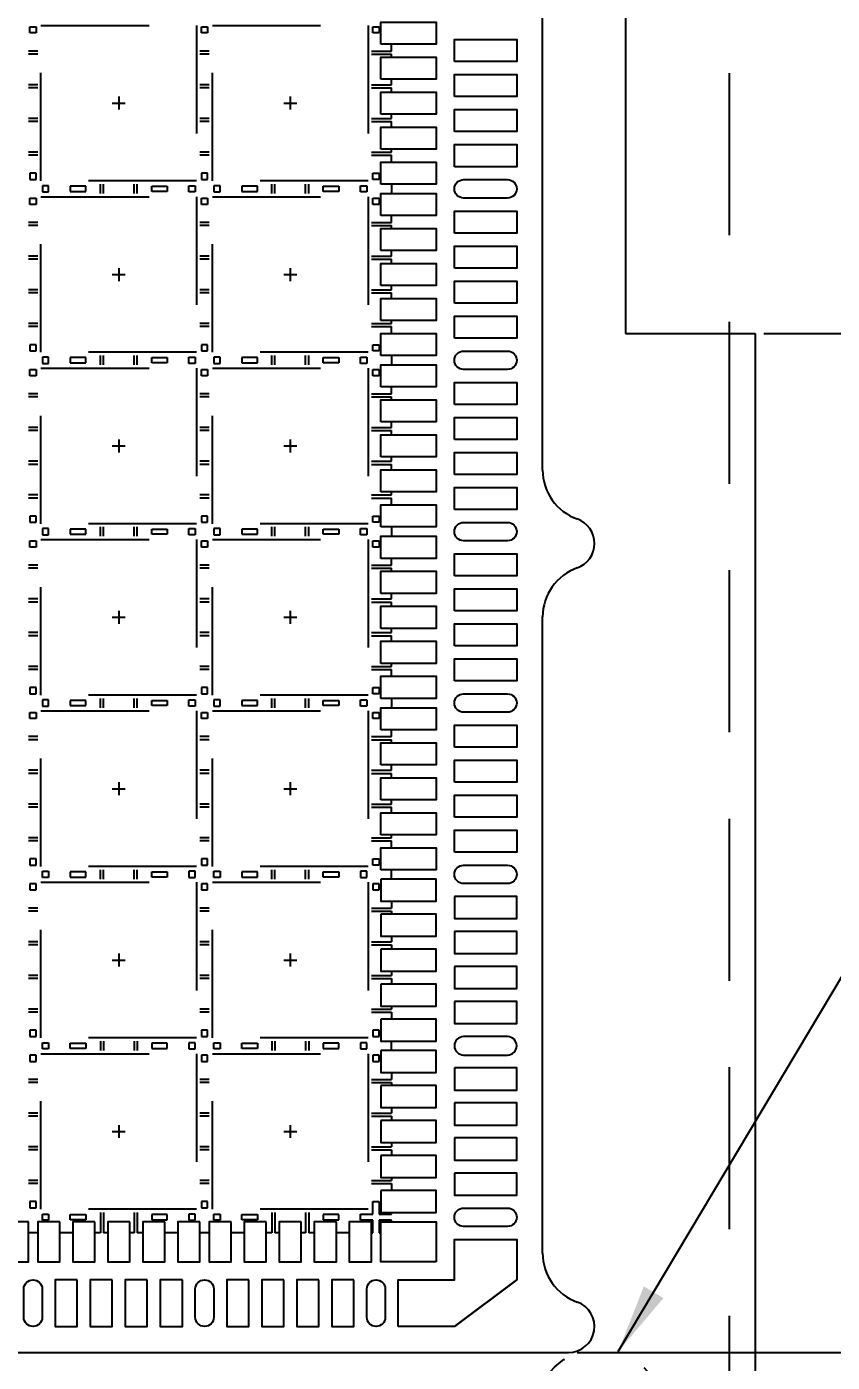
# Model space of a CAD drawing. Header units: millimetres. Extents: x 403.41 to 412.09, y 87.14 to 92.98.
# Drawn here: x 407.903 to 408.834, y 88.295 to 89.84 of the extents above; entities that cross this region are included whole.
import ezdxf

# ---------------------------------------------------------------- set-up
doc = ezdxf.new("R2010")
doc.units = ezdxf.units.MM
doc.header["$LTSCALE"] = 0.5
doc.header["$PDMODE"] = 98
for name, pattern in [('CENTER', [50.8, 31.75, -6.35, 6.35, -6.35]), ('HIDDEN', [0.375, 0.25, -0.125]), ('PHANTOM', [2.5, 1.25, -0.25, 0.25, -0.25, 0.25, -0.25])]:
    doc.linetypes.add(name, pattern=pattern)
for name, color, linetype in [('1D', 4, 'Continuous'), ('BTM', 7, 'HIDDEN'), ('CEN', 2, 'CENTER'), ('DIM', 3, 'Continuous'), ('PKG', 1, 'PHANTOM')]:
    doc.layers.add(name, color=color, linetype=linetype)
doc.styles.add('SIMPLEX', font='simplex.shx', dxfattribs={"bigfont": 'AllInOneBig.shx'})
doc.dimstyles.new('Standard2', dxfattribs={"dimtxt": 0.07, "dimasz": 0.08, "dimexe": 0.01, "dimexo": 0.01, "dimgap": 0.015, "dimtad": 1, "dimdec": 3, "dimlfac": 16.666667, "dimrnd": 0.0001, "dimzin": 1, "dimtxsty": 'SIMPLEX', "dimcen": 0.01, "dimclrd": 256, "dimclre": 256, "dimclrt": 256, "dimazin": 3, "dimtp": 0.03, "dimtm": 0.05, "dimtfac": 0.8, "dimtdec": 3, "dimtmove": 0, "dimatfit": 3, "dimfxl": 0.05, "dimtzin": 4, "dimlwd": -1, "dimlwe": -1})

# ---------------------------------------------------------------- blocks, each defined once
blk = doc.blocks.new('*D24')
at = {"layer": 'Defpoints', "color": 0, "ltscale": 0.1, "transparency": 16777216}
for p in [(406.7204, 90.1484), (408.7452, 89.4854), (409.2231, 89.4854)]:
    blk.add_point(p, dxfattribs=at)
at = {"layer": 'DIM', "ltscale": 0.1, "transparency": 16777216}
blk.add_line((408.7552, 89.4854), (409.2231, 89.4854), dxfattribs=at)
at = {"layer": 'DIM', "ltscale": 0.1, "transparency": 16777216, "insert": (409.3981, 89.4854), "char_height": 0.07, "attachment_point": 5, "rotation": 360, "style": 'SIMPLEX'}
blk.add_mtext('\\A1;11.050', dxfattribs=at)
blk = doc.blocks.new('*D25')
at = {"layer": 'Defpoints', "color": 0, "ltscale": 0.1, "transparency": 16777216}
for p in [(406.7204, 90.1484), (408.6252, 88.0904), (409.2231, 88.0904)]:
    blk.add_point(p, dxfattribs=at)
at = {"layer": 'DIM', "ltscale": 0.1, "transparency": 16777216}
for p, q in [((408.6352, 88.0904), (408.9031, 88.0904)), ((408.9031, 88.0904), (409.0631, 88.0904)), ((409.0631, 88.0904), (409.2231, 88.0904))]:
    blk.add_line(p, q, dxfattribs=at)
at = {"layer": 'DIM', "ltscale": 0.1, "transparency": 16777216, "insert": (409.4114, 88.0904), "char_height": 0.07, "attachment_point": 5, "rotation": 360, "style": 'SIMPLEX'}
blk.add_mtext('\\A1;34.300', dxfattribs=at)
blk = doc.blocks.new('*D26')
at = {"layer": 'Defpoints', "color": 0, "ltscale": 0.1, "transparency": 16777216}
for p in [(406.7204, 90.1484), (408.6252, 88.2284), (409.2231, 88.1846)]:
    blk.add_point(p, dxfattribs=at)
at = {"layer": 'DIM', "ltscale": 0.1, "transparency": 16777216}
for p, q in [((408.6352, 88.2284), (408.9031, 88.2284)), ((408.9031, 88.2284), (409.0631, 88.1846)), ((409.0631, 88.1846), (409.2231, 88.1846))]:
    blk.add_line(p, q, dxfattribs=at)
at = {"layer": 'DIM', "ltscale": 0.1, "transparency": 16777216, "insert": (409.4114, 88.1846), "char_height": 0.07, "attachment_point": 5, "rotation": 360, "style": 'SIMPLEX'}
blk.add_mtext('\\A1;32.000', dxfattribs=at)
blk = doc.blocks.new('*D29')
at = {"layer": 'Defpoints', "color": 0, "ltscale": 0.1, "transparency": 16777216}
for p in [(406.7204, 90.1484), (408.6252, 88.2284), (408.6252, 87.9087)]:
    blk.add_point(p, dxfattribs=at)
at = {"layer": 'DIM', "ltscale": 0.1, "transparency": 16777216}
blk.add_line((408.6252, 88.2184), (408.6252, 87.9087), dxfattribs=at)
at = {"layer": 'DIM', "ltscale": 0.1, "transparency": 16777216, "insert": (408.6252, 87.7271), "char_height": 0.07, "attachment_point": 5, "rotation": 90, "style": 'SIMPLEX'}
blk.add_mtext('\\A1;31.747', dxfattribs=at)
blk = doc.blocks.new('*D6')
at = {"layer": 'Defpoints', "color": 0, "transparency": 16777216}
for p in [(408.5294, 91.9904), (408.5294, 88.3064), (409.9039, 88.3064)]:
    blk.add_point(p, dxfattribs=at)
at = {"layer": 'DIM', "transparency": 16777216}
for p, q in [((408.5394, 91.9904), (409.9139, 91.9904)), ((409.9039, 91.9104), (409.9039, 90.735)), ((409.9039, 88.3864), (409.9039, 89.5617)), ((408.5394, 88.3064), (409.9139, 88.3064))]:
    blk.add_line(p, q, dxfattribs=at)
for points in [[(409.8906, 91.9104), (409.9172, 91.9104), (409.9039, 91.9904)], [(409.8906, 88.3864), (409.9172, 88.3864), (409.9039, 88.3064)]]:
    blk.add_solid(points, dxfattribs=at)
at = {"layer": 'DIM', "transparency": 16777216, "insert": (409.9039, 90.1484), "char_height": 0.07, "attachment_point": 5, "rotation": 90, "style": 'SIMPLEX'}
blk.add_mtext('\\A1;59.3X61.4(MOLD PKG)', dxfattribs=at)
blk = doc.blocks.new('*D210')
at = {"layer": 'Defpoints', "color": 0, "ltscale": 0.05, "transparency": 16777216}
for p in [(408.7152, 92.0864), (408.7152, 88.2464), (410.1392, 88.2464)]:
    blk.add_point(p, dxfattribs=at)
at = {"layer": 'DIM', "ltscale": 0.05, "transparency": 16777216}
for p, q in [((408.7252, 92.0864), (410.1492, 92.0864)), ((410.1392, 92.0064), (410.1392, 90.913)), ((410.1392, 88.3264), (410.1392, 89.4197)), ((408.7252, 88.2464), (410.1492, 88.2464))]:
    blk.add_line(p, q, dxfattribs=at)
for points in [[(410.1259, 92.0064), (410.1526, 92.0064), (410.1392, 92.0864)], [(410.1259, 88.3264), (410.1526, 88.3264), (410.1392, 88.2464)]]:
    blk.add_solid(points, dxfattribs=at)
at = {"layer": 'DIM', "ltscale": 0.05, "transparency": 16777216, "insert": (410.1392, 90.1664), "char_height": 0.07, "attachment_point": 5, "rotation": 90, "style": 'SIMPLEX'}
blk.add_mtext('\\A1;64.000%%P0.500(TAPE WIDTH)', dxfattribs=at)
blk = doc.blocks.new('*U218')
at = {"layer": 'CEN', "ltscale": 0.2}
for p, q in [((-0.0075, 0), (0.0075, 0)), ((0, 0.0075), (0, -0.0075))]:
    blk.add_line(p, q, dxfattribs=at)
at = {"layer": 'PKG', "color": 1, "ltscale": 0.2}
blk.add_lwpolyline([(-0.09, -0.09), (-0.09, 0.09), (0.09, 0.09), (0.09, -0.09)], close=True, dxfattribs=at)
blk = doc.blocks.new('*U219')
at = {"color": 0, "linetype": 'ByBlock', "lineweight": -2, "transparency": 16777216}
for p in [(2.7762, 1.1898), (2.9745, 1.1898), (2.7762, 0.9915), (2.9745, 0.9915), (2.7762, 0.7932), (2.9745, 0.7932), (2.7762, 0.5949), (2.9745, 0.5949), (2.7762, 0.3966), (2.9745, 0.3966), (2.7762, 0.1983), (2.9745, 0.1983), (2.7762, 0), (2.9745, 0)]:
    blk.add_blockref('*U218', p, dxfattribs=at)

msp = doc.modelspace()

# ---------------------------------------------------------------- linework, layer by layer
at = {"color": 2, "linetype": 'HIDDEN', "ltscale": 1.5}
msp.add_line((408.715203, 92.086367), (408.715203, 88.246367), dxfattribs=at)
at = {"color": 0}
for p, q in [((408.595203, 89.965367), (408.595203, 89.485367)), ((408.595203, 89.485367), (408.745203, 89.485367))]:
    msp.add_line(p, q, dxfattribs=at)
for q in [(408.745203, 89.095367), (408.745203, 88.159649)]:
    msp.add_line((408.745203, 89.485367), q)
at = {"ltscale": 0.02}
for p, q in [((408.312183, 88.477716), (408.312183, 88.468217)), ((408.397383, 88.336367), (408.469383, 88.390367))]:
    msp.add_line(p, q, dxfattribs=at)
for points in [[(408.312183, 89.820017), (408.312183, 89.845517), (408.376383, 89.845517), (408.376383, 89.820017)], [(408.397383, 89.799767), (408.397383, 89.825267), (408.469383, 89.825267), (408.469383, 89.799767)], [(408.312183, 89.779517), (408.312183, 89.805017), (408.376383, 89.805017), (408.376383, 89.779517)], [(408.397383, 89.759267), (408.397383, 89.784767), (408.469383, 89.784767), (408.469383, 89.759267)], [(408.312183, 89.739017), (408.312183, 89.764517), (408.376383, 89.764517), (408.376383, 89.739017)], [(408.397383, 89.718767), (408.397383, 89.744267), (408.469383, 89.744267), (408.469383, 89.718767)], [(408.312183, 89.698517), (408.312183, 89.724017), (408.376383, 89.724017), (408.376383, 89.698517)], [(408.397383, 89.678267), (408.397383, 89.703767), (408.469383, 89.703767), (408.469383, 89.678267)], [(408.312183, 89.658017), (408.312183, 89.683517), (408.376383, 89.683517), (408.376383, 89.658017)], [(408.312183, 89.621717), (408.312183, 89.647217), (408.376383, 89.647217), (408.376383, 89.621717)], [(408.397383, 89.601467), (408.397383, 89.626967), (408.469383, 89.626967), (408.469383, 89.601467)], [(408.312183, 89.581217), (408.312183, 89.606717), (408.376383, 89.606717), (408.376383, 89.581217)], [(408.397383, 89.560967), (408.397383, 89.586467), (408.469383, 89.586467), (408.469383, 89.560967)], [(408.312183, 89.540717), (408.312183, 89.566217), (408.376383, 89.566217), (408.376383, 89.540717)], [(408.397383, 89.520467), (408.397383, 89.545967), (408.469383, 89.545967), (408.469383, 89.520467)], [(408.312183, 89.500217), (408.312183, 89.525717), (408.376383, 89.525717), (408.376383, 89.500217)], [(408.397383, 89.479967), (408.397383, 89.505467), (408.469383, 89.505467), (408.469383, 89.479967)], [(408.312183, 89.459717), (408.312183, 89.485217), (408.376383, 89.485217), (408.376383, 89.459717)], [(408.312183, 89.423417), (408.312183, 89.448917), (408.376383, 89.448917), (408.376383, 89.423417)], [(408.397383, 89.403167), (408.397383, 89.428667), (408.469383, 89.428667), (408.469383, 89.403167)], [(408.312183, 89.382917), (408.312183, 89.408417), (408.376383, 89.408417), (408.376383, 89.382917)], [(408.397383, 89.362667), (408.397383, 89.388167), (408.469383, 89.388167), (408.469383, 89.362667)], [(408.312183, 89.342417), (408.312183, 89.367917), (408.376383, 89.367917), (408.376383, 89.342417)], [(408.397383, 89.322167), (408.397383, 89.347667), (408.469383, 89.347667), (408.469383, 89.322167)], [(408.312183, 89.301917), (408.312183, 89.327417), (408.376383, 89.327417), (408.376383, 89.301917)], [(408.397383, 89.281667), (408.397383, 89.307167), (408.469383, 89.307167), (408.469383, 89.281667)], [(408.312183, 89.261417), (408.312183, 89.286917), (408.376383, 89.286917), (408.376383, 89.261417)], [(408.312183, 89.225117), (408.312183, 89.250617), (408.376383, 89.250617), (408.376383, 89.225117)], [(408.397383, 89.204867), (408.397383, 89.230367), (408.469383, 89.230367), (408.469383, 89.204867)], [(408.312183, 89.184617), (408.312183, 89.210117), (408.376383, 89.210117), (408.376383, 89.184617)], [(408.397383, 89.164367), (408.397383, 89.189867), (408.469383, 89.189867), (408.469383, 89.164367)], [(408.312183, 89.144117), (408.312183, 89.169617), (408.376383, 89.169617), (408.376383, 89.144117)], [(408.397383, 89.123867), (408.397383, 89.149367), (408.469383, 89.149367), (408.469383, 89.123867)], [(408.312183, 89.103617), (408.312183, 89.129117), (408.376383, 89.129117), (408.376383, 89.103617)], [(408.397383, 89.083367), (408.397383, 89.108867), (408.469383, 89.108867), (408.469383, 89.083367)], [(408.312183, 89.063117), (408.312183, 89.088617), (408.376383, 89.088617), (408.376383, 89.063117)], [(408.312183, 89.026817), (408.312183, 89.052317), (408.376383, 89.052317), (408.376383, 89.026817)], [(408.397383, 89.006567), (408.397383, 89.032067), (408.469383, 89.032067), (408.469383, 89.006567)], [(408.312183, 88.986317), (408.312183, 89.011817), (408.376383, 89.011817), (408.376383, 88.986317)], [(408.397383, 88.966067), (408.397383, 88.991567), (408.469383, 88.991567), (408.469383, 88.966067)], [(408.312183, 88.945817), (408.312183, 88.971317), (408.376383, 88.971317), (408.376383, 88.945817)], [(408.397383, 88.925567), (408.397383, 88.951067), (408.469383, 88.951067), (408.469383, 88.925567)], [(408.312183, 88.905317), (408.312183, 88.930817), (408.376383, 88.930817), (408.376383, 88.905317)], [(408.397383, 88.885067), (408.397383, 88.910567), (408.469383, 88.910567), (408.469383, 88.885067)], [(408.312183, 88.864817), (408.312183, 88.890317), (408.376383, 88.890317), (408.376383, 88.864817)], [(408.312183, 88.854017), (408.312183, 88.828517), (408.376383, 88.828517), (408.376383, 88.854017)], [(408.397383, 88.833767), (408.397383, 88.808267), (408.469383, 88.808267), (408.469383, 88.833767)], [(408.312183, 88.813517), (408.312183, 88.788017), (408.376383, 88.788017), (408.376383, 88.813517)], [(408.397383, 88.793267), (408.397383, 88.767767), (408.469383, 88.767767), (408.469383, 88.793267)], [(408.312183, 88.773017), (408.312183, 88.747517), (408.376383, 88.747517), (408.376383, 88.773017)], [(408.397383, 88.752767), (408.397383, 88.727267), (408.469383, 88.727267), (408.469383, 88.752767)], [(408.312183, 88.732517), (408.312183, 88.707017), (408.376383, 88.707017), (408.376383, 88.732517)], [(408.397383, 88.712267), (408.397383, 88.686767), (408.469383, 88.686767), (408.469383, 88.712267)], [(408.312183, 88.692017), (408.312183, 88.666517), (408.376383, 88.666517), (408.376383, 88.692017)], [(408.312183, 88.655717), (408.312183, 88.630217), (408.376383, 88.630217), (408.376383, 88.655717)], [(408.397383, 88.635467), (408.397383, 88.609967), (408.469383, 88.609967), (408.469383, 88.635467)], [(408.312183, 88.615217), (408.312183, 88.589717), (408.376383, 88.589717), (408.376383, 88.615217)], [(408.397383, 88.594967), (408.397383, 88.569467), (408.469383, 88.569467), (408.469383, 88.594967)], [(408.312183, 88.574717), (408.312183, 88.549217), (408.376383, 88.549217), (408.376383, 88.574717)], [(408.397383, 88.554467), (408.397383, 88.528967), (408.469383, 88.528967), (408.469383, 88.554467)], [(408.312183, 88.534217), (408.312183, 88.508717), (408.376383, 88.508717), (408.376383, 88.534217)], [(408.397383, 88.513967), (408.397383, 88.488467), (408.469383, 88.488467), (408.469383, 88.513967)], [(408.312183, 88.493717), (408.312183, 88.468217), (408.376383, 88.468217), (408.376383, 88.493717)], [(407.904783, 88.457417), (407.879283, 88.457417), (407.879283, 88.411367), (407.904783, 88.411367)], [(407.941083, 88.457417), (407.915583, 88.457417), (407.915583, 88.411367), (407.941083, 88.411367)], [(407.981583, 88.457417), (407.956083, 88.457417), (407.956083, 88.411367), (407.981583, 88.411367)], [(408.022083, 88.457417), (407.996583, 88.457417), (407.996583, 88.411367), (408.022083, 88.411367)], [(408.062583, 88.457417), (408.037083, 88.457417), (408.037083, 88.411367), (408.062583, 88.411367)], [(408.103083, 88.457417), (408.077583, 88.457417), (408.077583, 88.411367), (408.103083, 88.411367)], [(408.139383, 88.457417), (408.113883, 88.457417), (408.113883, 88.411367), (408.139383, 88.411367)], [(408.179883, 88.457417), (408.154383, 88.457417), (408.154383, 88.411367), (408.179883, 88.411367)], [(408.220383, 88.457417), (408.194883, 88.457417), (408.194883, 88.411367), (408.220383, 88.411367)], [(408.260883, 88.457417), (408.235383, 88.457417), (408.235383, 88.411367), (408.260883, 88.411367)], [(408.301383, 88.457417), (408.275883, 88.457417), (408.275883, 88.411367), (408.301383, 88.411367)], [(408.376383, 88.411367), (408.312183, 88.411367), (408.312183, 88.457417), (408.376383, 88.457417)], [(408.332433, 88.336367), (408.332433, 88.390367), (408.397383, 88.390367), (408.397383, 88.437167), (408.469383, 88.437167), (408.469383, 88.390367), (408.397383, 88.336367)], [(407.961333, 88.390367), (407.935833, 88.390367), (407.935833, 88.336367), (407.961333, 88.336367)], [(408.001833, 88.390367), (407.976333, 88.390367), (407.976333, 88.336367), (408.001833, 88.336367)], [(408.042333, 88.390367), (408.016833, 88.390367), (408.016833, 88.336367), (408.042333, 88.336367)], [(408.082833, 88.390367), (408.057333, 88.390367), (408.057333, 88.336367), (408.082833, 88.336367)], [(408.159633, 88.390367), (408.134133, 88.390367), (408.134133, 88.336367), (408.159633, 88.336367)], [(408.200133, 88.390367), (408.174633, 88.390367), (408.174633, 88.336367), (408.200133, 88.336367)], [(408.240633, 88.390367), (408.215133, 88.390367), (408.215133, 88.336367), (408.240633, 88.336367)], [(408.281133, 88.390367), (408.255633, 88.390367), (408.255633, 88.336367), (408.281133, 88.336367)]]:
    msp.add_lwpolyline(points, close=True, dxfattribs=at)
for points in [[(408.458733, 89.641967), (408.408033, 89.641967, -0.41421356), (408.397383, 89.652617), (408.397383, 89.652617, -0.41421356), (408.408033, 89.663267), (408.458733, 89.663267, -0.41421356), (408.469383, 89.652617), (408.469383, 89.652617, -0.41421356)], [(408.458733, 89.443667), (408.408033, 89.443667, -0.41421356), (408.397383, 89.454317), (408.397383, 89.454317, -0.41421356), (408.408033, 89.464967), (408.458733, 89.464967, -0.41421356), (408.469383, 89.454317), (408.469383, 89.454317, -0.41421356)], [(408.458733, 89.245367), (408.408033, 89.245367, -0.41421356), (408.397383, 89.256017), (408.397383, 89.256017, -0.41421356), (408.408033, 89.266667), (408.458733, 89.266667, -0.41421356), (408.469383, 89.256017), (408.469383, 89.256017, -0.41421356)], [(408.458733, 89.047067), (408.408033, 89.047067, -0.41421356), (408.397383, 89.057717), (408.397383, 89.057717, -0.41421356), (408.408033, 89.068367), (408.458733, 89.068367, -0.41421356), (408.469383, 89.057717), (408.469383, 89.057717, -0.41421356)], [(408.458733, 88.848767), (408.408033, 88.848767, -0.41421356), (408.397383, 88.859417), (408.397383, 88.859417, -0.41421356), (408.408033, 88.870067), (408.458733, 88.870067, -0.41421356), (408.469383, 88.859417), (408.469383, 88.859417, -0.41421356)], [(408.458733, 88.671767), (408.408033, 88.671767, 0.41421356), (408.397383, 88.661117), (408.397383, 88.661117, 0.41421356), (408.408033, 88.650467), (408.458733, 88.650467, 0.41421356), (408.469383, 88.661117), (408.469383, 88.661117, 0.41421356)], [(408.458733, 88.452167), (408.408033, 88.452167, -0.41421356), (408.397383, 88.462817), (408.397383, 88.462817, -0.41421356), (408.408033, 88.473467), (408.458733, 88.473467, -0.41421356), (408.469383, 88.462817), (408.469383, 88.462817, -0.41421356)], [(407.910183, 88.390367), (407.910183, 88.390367, -0.41421356), (407.920833, 88.379717), (407.920833, 88.347017, -0.41421356), (407.910183, 88.336367), (407.910183, 88.336367, -0.41421356), (407.899533, 88.347017), (407.899533, 88.379717, -0.41421356)], [(408.108483, 88.390367), (408.108483, 88.390367, -0.41421356), (408.119133, 88.379717), (408.119133, 88.347017, -0.41421356), (408.108483, 88.336367), (408.108483, 88.336367, -0.41421356), (408.097833, 88.347017), (408.097833, 88.379717, -0.41421356)], [(408.306783, 88.390367), (408.306783, 88.390367, -0.41421356), (408.317433, 88.379717), (408.317433, 88.347017, -0.41421356), (408.306783, 88.336367), (408.306783, 88.336367, -0.41421356), (408.296133, 88.347017), (408.296133, 88.379717, -0.41421356)]]:
    msp.add_lwpolyline(points, format="xyb", close=True, dxfattribs=at)
at = {"layer": '1D', "color": 4}
for p, q in [((408.499383, 89.32722), (408.499383, 90.063514)), ((408.499383, 88.42122), (408.499383, 89.157514)), ((404.911383, 88.306367), (408.529383, 88.306367))]:
    msp.add_line(p, q, dxfattribs=at)
at = {"layer": '1D', "linetype": 'HIDDEN', "ltscale": 0.3}
msp.add_circle((408.564641, 88.238007), 0.072704, dxfattribs=at)
at = {"layer": '1D', "color": 4}
for centre, radius, start, end in [((408.559383, 89.32722), 0.06, 180, 250.528779), ((408.529383, 89.242367), 0.03, 289.471221, 70.528779), ((408.559383, 89.157514), 0.06, 109.471221, 180), ((408.559383, 88.42122), 0.06, 180, 250.528779), ((408.529383, 88.336367), 0.03, 270, 70.528779)]:
    msp.add_arc(centre, radius, start, end, dxfattribs=at)
at = {"layer": 'BTM', "ltscale": 0.02}
for p, q in [((407.915583, 89.812067), (407.904783, 89.812067)), ((407.915583, 89.808467), (407.904783, 89.808467)), ((408.113883, 89.812067), (408.103083, 89.812067)), ((408.113883, 89.808467), (408.103083, 89.808467)), ((408.301383, 89.812067), (408.324783, 89.812067)), ((408.301383, 89.808467), (408.324783, 89.808467)), ((408.324783, 89.812067), (408.324783, 89.820017)), ((408.324783, 89.805017), (408.324783, 89.808467)), ((408.324783, 89.773067), (408.324783, 89.779517)), ((407.915583, 89.773067), (407.904783, 89.773067)), ((407.915583, 89.769467), (407.904783, 89.769467)), ((408.113883, 89.773067), (408.103083, 89.773067)), ((408.113883, 89.769467), (408.103083, 89.769467)), ((408.301383, 89.773067), (408.324783, 89.773067)), ((408.301383, 89.769467), (408.324783, 89.769467)), ((408.324783, 89.764517), (408.324783, 89.769467)), ((407.915583, 89.734067), (407.904783, 89.734067)), ((408.113883, 89.734067), (408.103083, 89.734067)), ((408.301383, 89.734067), (408.324783, 89.734067)), ((408.324783, 89.734067), (408.324783, 89.739017)), ((407.915583, 89.730467), (407.904783, 89.730467)), ((408.113883, 89.730467), (408.103083, 89.730467)), ((408.301383, 89.730467), (408.324783, 89.730467)), ((408.324783, 89.724017), (408.324783, 89.730467)), ((407.915583, 89.695067), (407.904783, 89.695067)), ((407.915583, 89.691467), (407.904783, 89.691467)), ((408.113883, 89.695067), (408.103083, 89.695067)), ((408.113883, 89.691467), (408.103083, 89.691467)), ((408.301383, 89.695067), (408.324783, 89.695067)), ((408.301383, 89.691467), (408.324783, 89.691467)), ((408.324783, 89.695067), (408.324783, 89.698517)), ((408.324783, 89.683517), (408.324783, 89.691467)), ((407.988033, 89.647217), (407.988033, 89.658017)), ((407.991633, 89.647217), (407.991633, 89.658017)), ((408.027033, 89.647217), (408.027033, 89.658017)), ((408.030633, 89.647217), (408.030633, 89.658017)), ((408.186333, 89.647217), (408.186333, 89.658017)), ((408.189933, 89.647217), (408.189933, 89.658017)), ((408.225333, 89.647217), (408.225333, 89.658017)), ((408.228933, 89.647217), (408.228933, 89.658017)), ((408.324783, 89.658017), (408.324783, 89.647217)), ((407.915583, 89.613767), (407.904783, 89.613767)), ((407.915583, 89.610167), (407.904783, 89.610167)), ((408.113883, 89.613767), (408.103083, 89.613767)), ((408.113883, 89.610167), (408.103083, 89.610167)), ((408.301383, 89.613767), (408.324783, 89.613767)), ((408.301383, 89.610167), (408.324783, 89.610167)), ((408.324783, 89.613767), (408.324783, 89.621717)), ((408.324783, 89.606717), (408.324783, 89.610167)), ((408.324783, 89.574767), (408.324783, 89.581217)), ((407.915583, 89.574767), (407.904783, 89.574767)), ((407.915583, 89.571167), (407.904783, 89.571167)), ((408.113883, 89.574767), (408.103083, 89.574767)), ((408.113883, 89.571167), (408.103083, 89.571167)), ((408.301383, 89.574767), (408.324783, 89.574767)), ((408.301383, 89.571167), (408.324783, 89.571167)), ((408.324783, 89.566217), (408.324783, 89.571167)), ((407.915583, 89.535767), (407.904783, 89.535767)), ((407.915583, 89.532167), (407.904783, 89.532167)), ((408.113883, 89.535767), (408.103083, 89.535767)), ((408.113883, 89.532167), (408.103083, 89.532167)), ((408.301383, 89.535767), (408.324783, 89.535767)), ((408.301383, 89.532167), (408.324783, 89.532167)), ((408.324783, 89.535767), (408.324783, 89.540717)), ((408.324783, 89.525717), (408.324783, 89.532167)), ((408.324783, 89.496767), (408.324783, 89.500217)), ((407.915583, 89.496767), (407.904783, 89.496767)), ((407.915583, 89.493167), (407.904783, 89.493167)), ((408.113883, 89.496767), (408.103083, 89.496767)), ((408.113883, 89.493167), (408.103083, 89.493167)), ((408.301383, 89.496767), (408.324783, 89.496767)), ((408.301383, 89.493167), (408.324783, 89.493167)), ((408.324783, 89.485217), (408.324783, 89.493167)), ((407.988033, 89.448917), (407.988033, 89.459717)), ((407.991633, 89.448917), (407.991633, 89.459717)), ((408.027033, 89.448917), (408.027033, 89.459717)), ((408.030633, 89.448917), (408.030633, 89.459717)), ((408.186333, 89.448917), (408.186333, 89.459717)), ((408.189933, 89.448917), (408.189933, 89.459717)), ((408.225333, 89.448917), (408.225333, 89.459717)), ((408.228933, 89.448917), (408.228933, 89.459717)), ((408.324783, 89.459717), (408.324783, 89.448917)), ((408.324783, 89.415467), (408.324783, 89.423417)), ((407.915583, 89.415467), (407.904783, 89.415467)), ((407.915583, 89.411867), (407.904783, 89.411867)), ((408.113883, 89.415467), (408.103083, 89.415467)), ((408.113883, 89.411867), (408.103083, 89.411867)), ((408.301383, 89.415467), (408.324783, 89.415467)), ((408.301383, 89.411867), (408.324783, 89.411867)), ((408.324783, 89.408417), (408.324783, 89.411867)), ((407.915583, 89.376467), (407.904783, 89.376467)), ((408.113883, 89.376467), (408.103083, 89.376467)), ((408.301383, 89.376467), (408.324783, 89.376467)), ((408.324783, 89.376467), (408.324783, 89.382917)), ((407.915583, 89.372867), (407.904783, 89.372867)), ((408.113883, 89.372867), (408.103083, 89.372867)), ((408.301383, 89.372867), (408.324783, 89.372867)), ((408.324783, 89.367917), (408.324783, 89.372867)), ((407.915583, 89.337467), (407.904783, 89.337467)), ((407.915583, 89.333867), (407.904783, 89.333867)), ((408.113883, 89.337467), (408.103083, 89.337467)), ((408.113883, 89.333867), (408.103083, 89.333867)), ((408.301383, 89.337467), (408.324783, 89.337467)), ((408.301383, 89.333867), (408.324783, 89.333867)), ((408.324783, 89.337467), (408.324783, 89.342417)), ((408.324783, 89.327417), (408.324783, 89.333867)), ((407.915583, 89.298467), (407.904783, 89.298467)), ((408.113883, 89.298467), (408.103083, 89.298467)), ((408.301383, 89.298467), (408.324783, 89.298467)), ((408.324783, 89.298467), (408.324783, 89.301917)), ((407.915583, 89.294867), (407.904783, 89.294867)), ((408.113883, 89.294867), (408.103083, 89.294867)), ((408.301383, 89.294867), (408.324783, 89.294867)), ((408.324783, 89.286917), (408.324783, 89.294867)), ((407.988033, 89.250617), (407.988033, 89.261417)), ((407.991633, 89.250617), (407.991633, 89.261417)), ((408.027033, 89.250617), (408.027033, 89.261417)), ((408.030633, 89.250617), (408.030633, 89.261417)), ((408.186333, 89.250617), (408.186333, 89.261417)), ((408.189933, 89.250617), (408.189933, 89.261417)), ((408.225333, 89.250617), (408.225333, 89.261417)), ((408.228933, 89.250617), (408.228933, 89.261417)), ((408.324783, 89.261417), (408.324783, 89.250617)), ((408.324783, 89.217167), (408.324783, 89.225117)), ((407.915583, 89.217167), (407.904783, 89.217167)), ((407.915583, 89.213567), (407.904783, 89.213567)), ((408.113883, 89.217167), (408.103083, 89.217167)), ((408.113883, 89.213567), (408.103083, 89.213567)), ((408.301383, 89.217167), (408.324783, 89.217167)), ((408.301383, 89.213567), (408.324783, 89.213567)), ((408.324783, 89.210117), (408.324783, 89.213567)), ((407.915583, 89.178167), (407.904783, 89.178167)), ((408.113883, 89.178167), (408.103083, 89.178167)), ((408.301383, 89.178167), (408.324783, 89.178167)), ((408.324783, 89.178167), (408.324783, 89.184617)), ((407.915583, 89.174567), (407.904783, 89.174567)), ((408.113883, 89.174567), (408.103083, 89.174567)), ((408.301383, 89.174567), (408.324783, 89.174567)), ((408.324783, 89.169617), (408.324783, 89.174567)), ((408.324783, 89.139167), (408.324783, 89.144117)), ((407.915583, 89.139167), (407.904783, 89.139167)), ((407.915583, 89.135567), (407.904783, 89.135567)), ((408.113883, 89.139167), (408.103083, 89.139167)), ((408.113883, 89.135567), (408.103083, 89.135567)), ((408.301383, 89.139167), (408.324783, 89.139167)), ((408.301383, 89.135567), (408.324783, 89.135567)), ((408.324783, 89.129117), (408.324783, 89.135567)), ((407.915583, 89.100167), (407.904783, 89.100167)), ((408.113883, 89.100167), (408.103083, 89.100167)), ((408.301383, 89.100167), (408.324783, 89.100167)), ((408.324783, 89.100167), (408.324783, 89.103617)), ((407.915583, 89.096567), (407.904783, 89.096567)), ((408.113883, 89.096567), (408.103083, 89.096567)), ((408.301383, 89.096567), (408.324783, 89.096567)), ((408.324783, 89.088617), (408.324783, 89.096567)), ((407.988033, 89.052317), (407.988033, 89.063117)), ((407.991633, 89.052317), (407.991633, 89.063117)), ((408.027033, 89.052317), (408.027033, 89.063117)), ((408.030633, 89.052317), (408.030633, 89.063117)), ((408.186333, 89.052317), (408.186333, 89.063117)), ((408.189933, 89.052317), (408.189933, 89.063117)), ((408.225333, 89.052317), (408.225333, 89.063117)), ((408.228933, 89.052317), (408.228933, 89.063117)), ((408.324783, 89.063117), (408.324783, 89.052317)), ((408.324783, 89.018867), (408.324783, 89.026817)), ((407.915583, 89.018867), (407.904783, 89.018867)), ((407.915583, 89.015267), (407.904783, 89.015267)), ((408.113883, 89.018867), (408.103083, 89.018867)), ((408.113883, 89.015267), (408.103083, 89.015267)), ((408.301383, 89.018867), (408.324783, 89.018867)), ((408.301383, 89.015267), (408.324783, 89.015267)), ((408.324783, 89.011817), (408.324783, 89.015267)), ((407.915583, 88.979867), (407.904783, 88.979867)), ((407.915583, 88.976267), (407.904783, 88.976267)), ((408.113883, 88.979867), (408.103083, 88.979867)), ((408.113883, 88.976267), (408.103083, 88.976267)), ((408.301383, 88.979867), (408.324783, 88.979867)), ((408.301383, 88.976267), (408.324783, 88.976267)), ((408.324783, 88.979867), (408.324783, 88.986317)), ((408.324783, 88.971317), (408.324783, 88.976267)), ((408.324783, 88.940867), (408.324783, 88.945817)), ((407.915583, 88.940867), (407.904783, 88.940867)), ((407.915583, 88.937267), (407.904783, 88.937267)), ((408.113883, 88.940867), (408.103083, 88.940867)), ((408.113883, 88.937267), (408.103083, 88.937267)), ((408.301383, 88.940867), (408.324783, 88.940867)), ((408.301383, 88.937267), (408.324783, 88.937267)), ((408.324783, 88.930817), (408.324783, 88.937267)), ((407.915583, 88.901867), (407.904783, 88.901867)), ((407.915583, 88.898267), (407.904783, 88.898267)), ((408.113883, 88.901867), (408.103083, 88.901867)), ((408.113883, 88.898267), (408.103083, 88.898267)), ((408.301383, 88.901867), (408.324783, 88.901867)), ((408.301383, 88.898267), (408.324783, 88.898267)), ((408.324783, 88.901867), (408.324783, 88.905317)), ((408.324783, 88.890317), (408.324783, 88.898267)), ((407.988033, 88.854017), (407.988033, 88.864817)), ((407.991633, 88.854017), (407.991633, 88.864817)), ((408.027033, 88.854017), (408.027033, 88.864817)), ((408.030633, 88.854017), (408.030633, 88.864817)), ((408.186333, 88.854017), (408.186333, 88.864817)), ((408.189933, 88.854017), (408.189933, 88.864817)), ((408.225333, 88.854017), (408.225333, 88.864817)), ((408.228933, 88.854017), (408.228933, 88.864817)), ((408.324783, 88.854017), (408.324783, 88.864817)), ((407.915583, 88.820567), (407.904783, 88.820567)), ((408.113883, 88.820567), (408.103083, 88.820567)), ((408.301383, 88.820567), (408.324783, 88.820567)), ((408.324783, 88.828517), (408.324783, 88.820567)), ((407.915583, 88.816967), (407.904783, 88.816967)), ((408.113883, 88.816967), (408.103083, 88.816967)), ((408.301383, 88.816967), (408.324783, 88.816967)), ((408.324783, 88.816967), (408.324783, 88.813517)), ((407.915583, 88.781567), (407.904783, 88.781567)), ((407.915583, 88.777967), (407.904783, 88.777967)), ((408.113883, 88.781567), (408.103083, 88.781567)), ((408.113883, 88.777967), (408.103083, 88.777967)), ((408.301383, 88.781567), (408.324783, 88.781567)), ((408.301383, 88.777967), (408.324783, 88.777967)), ((408.324783, 88.788017), (408.324783, 88.781567)), ((408.324783, 88.777967), (408.324783, 88.773017)), ((407.915583, 88.742567), (407.904783, 88.742567)), ((408.113883, 88.742567), (408.103083, 88.742567)), ((408.301383, 88.742567), (408.324783, 88.742567)), ((408.324783, 88.747517), (408.324783, 88.742567)), ((407.915583, 88.738967), (407.904783, 88.738967)), ((408.113883, 88.738967), (408.103083, 88.738967)), ((408.301383, 88.738967), (408.324783, 88.738967)), ((408.324783, 88.738967), (408.324783, 88.732517)), ((407.915583, 88.703567), (407.904783, 88.703567)), ((407.915583, 88.699967), (407.904783, 88.699967)), ((408.113883, 88.703567), (408.103083, 88.703567)), ((408.113883, 88.699967), (408.103083, 88.699967)), ((408.301383, 88.703567), (408.324783, 88.703567)), ((408.301383, 88.699967), (408.324783, 88.699967)), ((408.324783, 88.707017), (408.324783, 88.703567)), ((408.324783, 88.699967), (408.324783, 88.692017)), ((407.988033, 88.666517), (407.988033, 88.655717)), ((407.991633, 88.666517), (407.991633, 88.655717)), ((408.027033, 88.666517), (408.027033, 88.655717)), ((408.030633, 88.666517), (408.030633, 88.655717)), ((408.186333, 88.666517), (408.186333, 88.655717)), ((408.189933, 88.666517), (408.189933, 88.655717)), ((408.225333, 88.666517), (408.225333, 88.655717)), ((408.228933, 88.666517), (408.228933, 88.655717)), ((408.324783, 88.655717), (408.324783, 88.666517)), ((407.915583, 88.622267), (407.904783, 88.622267)), ((407.915583, 88.618667), (407.904783, 88.618667)), ((408.113883, 88.622267), (408.103083, 88.622267)), ((408.113883, 88.618667), (408.103083, 88.618667)), ((408.301383, 88.622267), (408.324783, 88.622267)), ((408.301383, 88.618667), (408.324783, 88.618667)), ((408.324783, 88.630217), (408.324783, 88.622267)), ((408.324783, 88.618667), (408.324783, 88.615217)), ((408.324783, 88.589717), (408.324783, 88.583267)), ((407.915583, 88.583267), (407.904783, 88.583267)), ((407.915583, 88.579667), (407.904783, 88.579667)), ((408.113883, 88.583267), (408.103083, 88.583267)), ((408.113883, 88.579667), (408.103083, 88.579667)), ((408.301383, 88.583267), (408.324783, 88.583267)), ((408.301383, 88.579667), (408.324783, 88.579667)), ((408.324783, 88.579667), (408.324783, 88.574717)), ((407.915583, 88.544267), (407.904783, 88.544267)), ((408.113883, 88.544267), (408.103083, 88.544267)), ((408.301383, 88.544267), (408.324783, 88.544267)), ((408.324783, 88.549217), (408.324783, 88.544267)), ((407.915583, 88.540667), (407.904783, 88.540667)), ((408.113883, 88.540667), (408.103083, 88.540667)), ((408.301383, 88.540667), (408.324783, 88.540667)), ((408.324783, 88.540667), (408.324783, 88.534217)), ((407.915583, 88.505267), (407.904783, 88.505267)), ((407.915583, 88.501667), (407.904783, 88.501667)), ((408.113883, 88.505267), (408.103083, 88.505267)), ((408.113883, 88.501667), (408.103083, 88.501667)), ((408.301383, 88.505267), (408.324783, 88.505267)), ((408.301383, 88.501667), (408.324783, 88.501667)), ((408.324783, 88.508717), (408.324783, 88.505267)), ((408.324783, 88.501667), (408.324783, 88.493717)), ((407.988033, 88.468217), (407.988033, 88.444817)), ((407.991633, 88.468217), (407.991633, 88.444817)), ((408.027033, 88.468217), (408.027033, 88.444817)), ((408.030633, 88.468217), (408.030633, 88.444817)), ((408.186333, 88.468217), (408.186333, 88.444817)), ((408.189933, 88.468217), (408.189933, 88.444817)), ((408.225333, 88.468217), (408.225333, 88.444817)), ((408.228933, 88.468217), (408.228933, 88.444817)), ((407.915583, 88.444817), (407.904783, 88.444817)), ((407.956083, 88.444817), (407.941083, 88.444817)), ((407.988033, 88.444817), (407.981583, 88.444817)), ((407.996583, 88.444817), (407.991633, 88.444817)), ((408.027033, 88.444817), (408.022083, 88.444817)), ((408.037083, 88.444817), (408.030633, 88.444817)), ((408.077583, 88.444817), (408.062583, 88.444817)), ((408.113883, 88.444817), (408.103083, 88.444817)), ((408.154383, 88.444817), (408.139383, 88.444817)), ((408.186333, 88.444817), (408.179883, 88.444817)), ((408.194883, 88.444817), (408.189933, 88.444817)), ((408.225333, 88.444817), (408.220383, 88.444817)), ((408.235383, 88.444817), (408.228933, 88.444817)), ((408.275883, 88.444817), (408.260883, 88.444817))]:
    msp.add_line(p, q, dxfattribs=at)
for points in [[(407.913783, 89.840117), (407.913783, 89.832917), (407.906583, 89.832917), (407.906583, 89.840117)], [(408.112083, 89.840117), (408.112083, 89.832917), (408.104883, 89.832917), (408.104883, 89.840117)], [(408.310383, 89.840117), (408.310383, 89.832917), (408.303183, 89.832917), (408.303183, 89.840117)], [(407.906583, 89.670617), (407.906583, 89.663417), (407.913783, 89.663417), (407.913783, 89.670617)], [(408.104883, 89.670617), (408.104883, 89.663417), (408.112083, 89.663417), (408.112083, 89.670617)], [(408.310383, 89.670617), (408.310383, 89.663417), (408.303183, 89.663417), (408.303183, 89.670617)], [(407.920983, 89.656217), (407.920983, 89.649017), (407.928183, 89.649017), (407.928183, 89.656217)], [(407.953233, 89.649617), (407.971233, 89.649617), (407.971233, 89.655617), (407.953233, 89.655617)], [(408.065433, 89.649617), (408.047433, 89.649617), (408.047433, 89.655617), (408.065433, 89.655617)], [(408.097683, 89.656217), (408.097683, 89.649017), (408.090483, 89.649017), (408.090483, 89.656217)], [(408.119283, 89.656217), (408.119283, 89.649017), (408.126483, 89.649017), (408.126483, 89.656217)], [(408.151533, 89.649617), (408.169533, 89.649617), (408.169533, 89.655617), (408.151533, 89.655617)], [(408.263733, 89.649617), (408.245733, 89.649617), (408.245733, 89.655617), (408.263733, 89.655617)], [(408.295983, 89.656217), (408.295983, 89.649017), (408.288783, 89.649017), (408.288783, 89.656217)], [(407.913783, 89.641817), (407.913783, 89.634617), (407.906583, 89.634617), (407.906583, 89.641817)], [(408.112083, 89.641817), (408.112083, 89.634617), (408.104883, 89.634617), (408.104883, 89.641817)], [(408.310383, 89.641817), (408.310383, 89.634617), (408.303183, 89.634617), (408.303183, 89.641817)], [(407.906583, 89.472317), (407.906583, 89.465117), (407.913783, 89.465117), (407.913783, 89.472317)], [(408.104883, 89.472317), (408.104883, 89.465117), (408.112083, 89.465117), (408.112083, 89.472317)], [(408.310383, 89.472317), (408.310383, 89.465117), (408.303183, 89.465117), (408.303183, 89.472317)], [(407.920983, 89.457917), (407.920983, 89.450717), (407.928183, 89.450717), (407.928183, 89.457917)], [(407.953233, 89.451317), (407.971233, 89.451317), (407.971233, 89.457317), (407.953233, 89.457317)], [(408.065433, 89.451317), (408.047433, 89.451317), (408.047433, 89.457317), (408.065433, 89.457317)], [(408.097683, 89.457917), (408.097683, 89.450717), (408.090483, 89.450717), (408.090483, 89.457917)], [(408.119283, 89.457917), (408.119283, 89.450717), (408.126483, 89.450717), (408.126483, 89.457917)], [(408.151533, 89.451317), (408.169533, 89.451317), (408.169533, 89.457317), (408.151533, 89.457317)], [(408.263733, 89.451317), (408.245733, 89.451317), (408.245733, 89.457317), (408.263733, 89.457317)], [(408.295983, 89.457917), (408.295983, 89.450717), (408.288783, 89.450717), (408.288783, 89.457917)], [(407.913783, 89.443517), (407.913783, 89.436317), (407.906583, 89.436317), (407.906583, 89.443517)], [(408.112083, 89.443517), (408.112083, 89.436317), (408.104883, 89.436317), (408.104883, 89.443517)], [(408.310383, 89.443517), (408.310383, 89.436317), (408.303183, 89.436317), (408.303183, 89.443517)], [(407.906583, 89.274017), (407.906583, 89.266817), (407.913783, 89.266817), (407.913783, 89.274017)], [(408.104883, 89.274017), (408.104883, 89.266817), (408.112083, 89.266817), (408.112083, 89.274017)], [(408.310383, 89.274017), (408.310383, 89.266817), (408.303183, 89.266817), (408.303183, 89.274017)], [(407.920983, 89.259617), (407.920983, 89.252417), (407.928183, 89.252417), (407.928183, 89.259617)], [(407.953233, 89.253017), (407.971233, 89.253017), (407.971233, 89.259017), (407.953233, 89.259017)], [(408.065433, 89.253017), (408.047433, 89.253017), (408.047433, 89.259017), (408.065433, 89.259017)], [(408.097683, 89.259617), (408.097683, 89.252417), (408.090483, 89.252417), (408.090483, 89.259617)], [(408.119283, 89.259617), (408.119283, 89.252417), (408.126483, 89.252417), (408.126483, 89.259617)], [(408.151533, 89.253017), (408.169533, 89.253017), (408.169533, 89.259017), (408.151533, 89.259017)], [(408.263733, 89.253017), (408.245733, 89.253017), (408.245733, 89.259017), (408.263733, 89.259017)], [(408.295983, 89.259617), (408.295983, 89.252417), (408.288783, 89.252417), (408.288783, 89.259617)], [(407.913783, 89.245217), (407.913783, 89.238017), (407.906583, 89.238017), (407.906583, 89.245217)], [(408.112083, 89.245217), (408.112083, 89.238017), (408.104883, 89.238017), (408.104883, 89.245217)], [(408.310383, 89.245217), (408.310383, 89.238017), (408.303183, 89.238017), (408.303183, 89.245217)], [(407.906583, 89.075717), (407.906583, 89.068517), (407.913783, 89.068517), (407.913783, 89.075717)], [(408.104883, 89.075717), (408.104883, 89.068517), (408.112083, 89.068517), (408.112083, 89.075717)], [(408.310383, 89.075717), (408.310383, 89.068517), (408.303183, 89.068517), (408.303183, 89.075717)], [(407.920983, 89.061317), (407.920983, 89.054117), (407.928183, 89.054117), (407.928183, 89.061317)], [(407.953233, 89.054717), (407.971233, 89.054717), (407.971233, 89.060717), (407.953233, 89.060717)], [(408.065433, 89.054717), (408.047433, 89.054717), (408.047433, 89.060717), (408.065433, 89.060717)], [(408.097683, 89.061317), (408.097683, 89.054117), (408.090483, 89.054117), (408.090483, 89.061317)], [(408.119283, 89.061317), (408.119283, 89.054117), (408.126483, 89.054117), (408.126483, 89.061317)], [(408.151533, 89.054717), (408.169533, 89.054717), (408.169533, 89.060717), (408.151533, 89.060717)], [(408.263733, 89.054717), (408.245733, 89.054717), (408.245733, 89.060717), (408.263733, 89.060717)], [(408.295983, 89.061317), (408.295983, 89.054117), (408.288783, 89.054117), (408.288783, 89.061317)], [(407.913783, 89.046917), (407.913783, 89.039717), (407.906583, 89.039717), (407.906583, 89.046917)], [(408.112083, 89.046917), (408.112083, 89.039717), (408.104883, 89.039717), (408.104883, 89.046917)], [(408.310383, 89.046917), (408.310383, 89.039717), (408.303183, 89.039717), (408.303183, 89.046917)], [(407.906583, 88.877417), (407.906583, 88.870217), (407.913783, 88.870217), (407.913783, 88.877417)], [(408.104883, 88.877417), (408.104883, 88.870217), (408.112083, 88.870217), (408.112083, 88.877417)], [(408.310383, 88.877417), (408.310383, 88.870217), (408.303183, 88.870217), (408.303183, 88.877417)], [(407.920983, 88.855817), (407.920983, 88.863017), (407.928183, 88.863017), (407.928183, 88.855817)], [(407.953233, 88.856417), (407.971233, 88.856417), (407.971233, 88.862417), (407.953233, 88.862417)], [(408.065433, 88.856417), (408.047433, 88.856417), (408.047433, 88.862417), (408.065433, 88.862417)], [(408.097683, 88.855817), (408.097683, 88.863017), (408.090483, 88.863017), (408.090483, 88.855817)], [(408.119283, 88.855817), (408.119283, 88.863017), (408.126483, 88.863017), (408.126483, 88.855817)], [(408.151533, 88.856417), (408.169533, 88.856417), (408.169533, 88.862417), (408.151533, 88.862417)], [(408.263733, 88.856417), (408.245733, 88.856417), (408.245733, 88.862417), (408.263733, 88.862417)], [(408.295983, 88.855817), (408.295983, 88.863017), (408.288783, 88.863017), (408.288783, 88.855817)], [(407.913783, 88.841417), (407.913783, 88.848617), (407.906583, 88.848617), (407.906583, 88.841417)], [(408.112083, 88.841417), (408.112083, 88.848617), (408.104883, 88.848617), (408.104883, 88.841417)], [(408.310383, 88.841417), (408.310383, 88.848617), (408.303183, 88.848617), (408.303183, 88.841417)], [(407.913783, 88.671917), (407.913783, 88.679117), (407.906583, 88.679117), (407.906583, 88.671917)], [(408.112083, 88.671917), (408.112083, 88.679117), (408.104883, 88.679117), (408.104883, 88.671917)], [(408.310383, 88.671917), (408.310383, 88.679117), (408.303183, 88.679117), (408.303183, 88.671917)], [(407.913783, 88.643117), (407.913783, 88.650317), (407.906583, 88.650317), (407.906583, 88.643117)], [(407.920983, 88.657517), (407.920983, 88.664717), (407.928183, 88.664717), (407.928183, 88.657517)], [(407.953233, 88.664117), (407.971233, 88.664117), (407.971233, 88.658117), (407.953233, 88.658117)], [(408.065433, 88.664117), (408.047433, 88.664117), (408.047433, 88.658117), (408.065433, 88.658117)], [(408.097683, 88.657517), (408.097683, 88.664717), (408.090483, 88.664717), (408.090483, 88.657517)], [(408.112083, 88.643117), (408.112083, 88.650317), (408.104883, 88.650317), (408.104883, 88.643117)], [(408.119283, 88.657517), (408.119283, 88.664717), (408.126483, 88.664717), (408.126483, 88.657517)], [(408.151533, 88.664117), (408.169533, 88.664117), (408.169533, 88.658117), (408.151533, 88.658117)], [(408.263733, 88.664117), (408.245733, 88.664117), (408.245733, 88.658117), (408.263733, 88.658117)], [(408.295983, 88.657517), (408.295983, 88.664717), (408.288783, 88.664717), (408.288783, 88.657517)], [(408.310383, 88.643117), (408.310383, 88.650317), (408.303183, 88.650317), (408.303183, 88.643117)], [(407.913783, 88.473617), (407.913783, 88.480817), (407.906583, 88.480817), (407.906583, 88.473617)], [(408.112083, 88.473617), (408.112083, 88.480817), (408.104883, 88.480817), (408.104883, 88.473617)], [(407.920983, 88.459217), (407.920983, 88.466417), (407.928183, 88.466417), (407.928183, 88.459217)], [(407.953233, 88.465817), (407.971233, 88.465817), (407.971233, 88.459817), (407.953233, 88.459817)], [(408.065433, 88.465817), (408.047433, 88.465817), (408.047433, 88.459817), (408.065433, 88.459817)], [(408.097683, 88.459217), (408.097683, 88.466417), (408.090483, 88.466417), (408.090483, 88.459217)], [(408.119283, 88.459217), (408.119283, 88.466417), (408.126483, 88.466417), (408.126483, 88.459217)], [(408.151533, 88.465817), (408.169533, 88.465817), (408.169533, 88.459817), (408.151533, 88.459817)], [(408.263733, 88.465817), (408.245733, 88.465817), (408.245733, 88.459817), (408.263733, 88.459817)]]:
    msp.add_lwpolyline(points, close=True, dxfattribs=at)
at = {"layer": 'BTM', "linetype": 'HIDDEN', "ltscale": 0.02}
for points in [[(408.301383, 88.444817), (408.303183, 88.444817), (408.303183, 88.459217), (408.288783, 88.459217), (408.288783, 88.466417), (408.303183, 88.466417), (408.303183, 88.480817), (408.310383, 88.480817), (408.310383, 88.466417), (408.324783, 88.466417), (408.324783, 88.468217)], [(408.324783, 88.457417), (408.324783, 88.459217), (408.310383, 88.459217), (408.310383, 88.444817), (408.312183, 88.444817)]]:
    msp.add_lwpolyline(points, dxfattribs=at)

# ---------------------------------------------------------------- block references
msp.add_blockref('*U219', (405.233133, 88.561967))

# ---------------------------------------------------------------- dimensions: what is measured, and where the dimension line sits
at = {"layer": 'DIM', "ltscale": 0.05}
dim = msp.add_linear_dim(base=(410.139248, 88.246367), p1=(408.715203, 92.086367), p2=(408.715203, 88.246367), angle=90, text='<>%%P0.500(TAPE WIDTH)', dimstyle='Standard2', dxfattribs=at)
dim.commit()
dim.dimension.update_dxf_attribs({"geometry": '*D210', "text_midpoint": (410.139248, 90.166367)})
at = {"layer": 'DIM'}
dim = msp.add_linear_dim(base=(409.903893, 88.306367), p1=(408.529383, 91.990367), p2=(408.529383, 88.306367), angle=90, text='59.3X61.4(MOLD PKG)', dimstyle='Standard2', dxfattribs=at)
dim.commit()
dim.dimension.update_dxf_attribs({"geometry": '*D6', "text_midpoint": (409.903893, 90.148367)})
at = {"layer": 'DIM', "color": 0, "ltscale": 0.1}
for feature_location, offset, dtype, picture, middle in [((408.745203, 89.485367), (0.477859, 0), 0, '*D24', (409.398063, 89.485367)), ((408.625203, 88.090367), (0.597859, 0), 0, '*D25', (409.411396, 88.090367)), ((408.625203, 88.228367), (0.597859, -0.043739), 0, '*D26', (409.411396, 88.184628)), ((408.625203, 88.228367), (0, -0.319643), 1, '*D29', (408.625203, 87.727057))]:
    dim = msp.add_ordinate_dim(feature_location=feature_location, offset=offset, dtype=dtype, origin=(406.720383, 90.148367), dimstyle='Standard2', dxfattribs=at)
    dim.commit()
    dim.dimension.update_dxf_attribs({"geometry": picture, "text_midpoint": middle})

# ---------------------------------------------------------------- leaders
at = {"layer": '1D', "ltscale": 0.1}
msp.add_leader([(408.586722, 88.307276), (408.861412, 88.768321), (409.359893, 88.768321)], dimstyle='Standard2', override={"dimgap": 0.027, "dimtad": 0}, dxfattribs=at)

doc.saveas('drawing.dxf')
